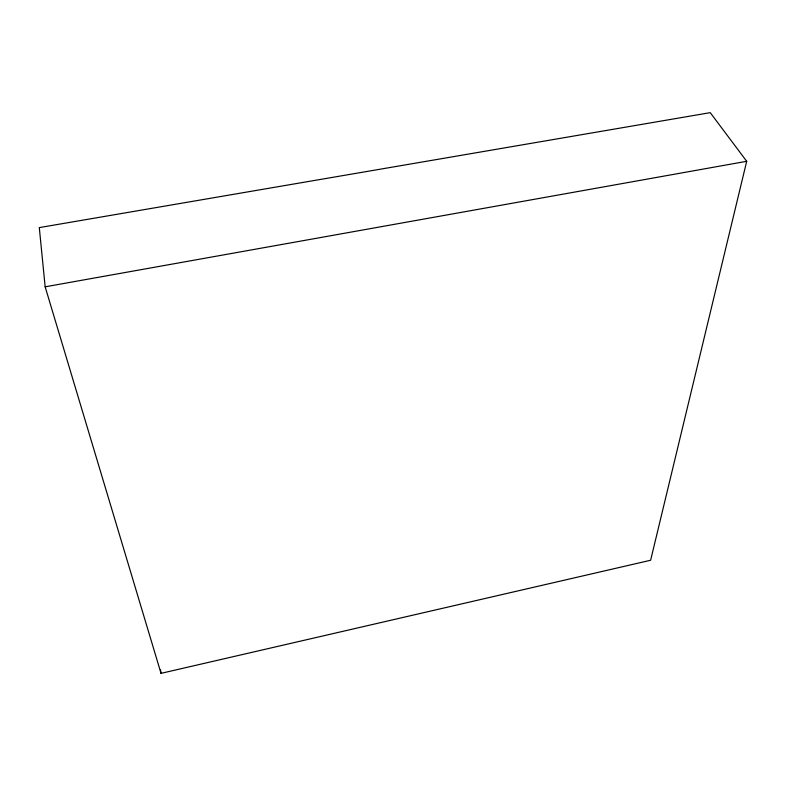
<?xml version="1.0" encoding="UTF-8"?>
<svg xmlns="http://www.w3.org/2000/svg" width="786" height="786" viewBox="0 0 786 786"><rect width="100%" height="100%" fill="white"/><g stroke="black" fill="none" stroke-linecap="round" stroke-linejoin="round"><path stroke-width="1.18" d="M746.7 161.297L650.631 560.251L161.022 673.347L45.156 286.821L39.3 227.606L710.239 112.653L746.7 161.297L45.156 286.821M160.491 669.711L161.022 673.347"/></g></svg>
